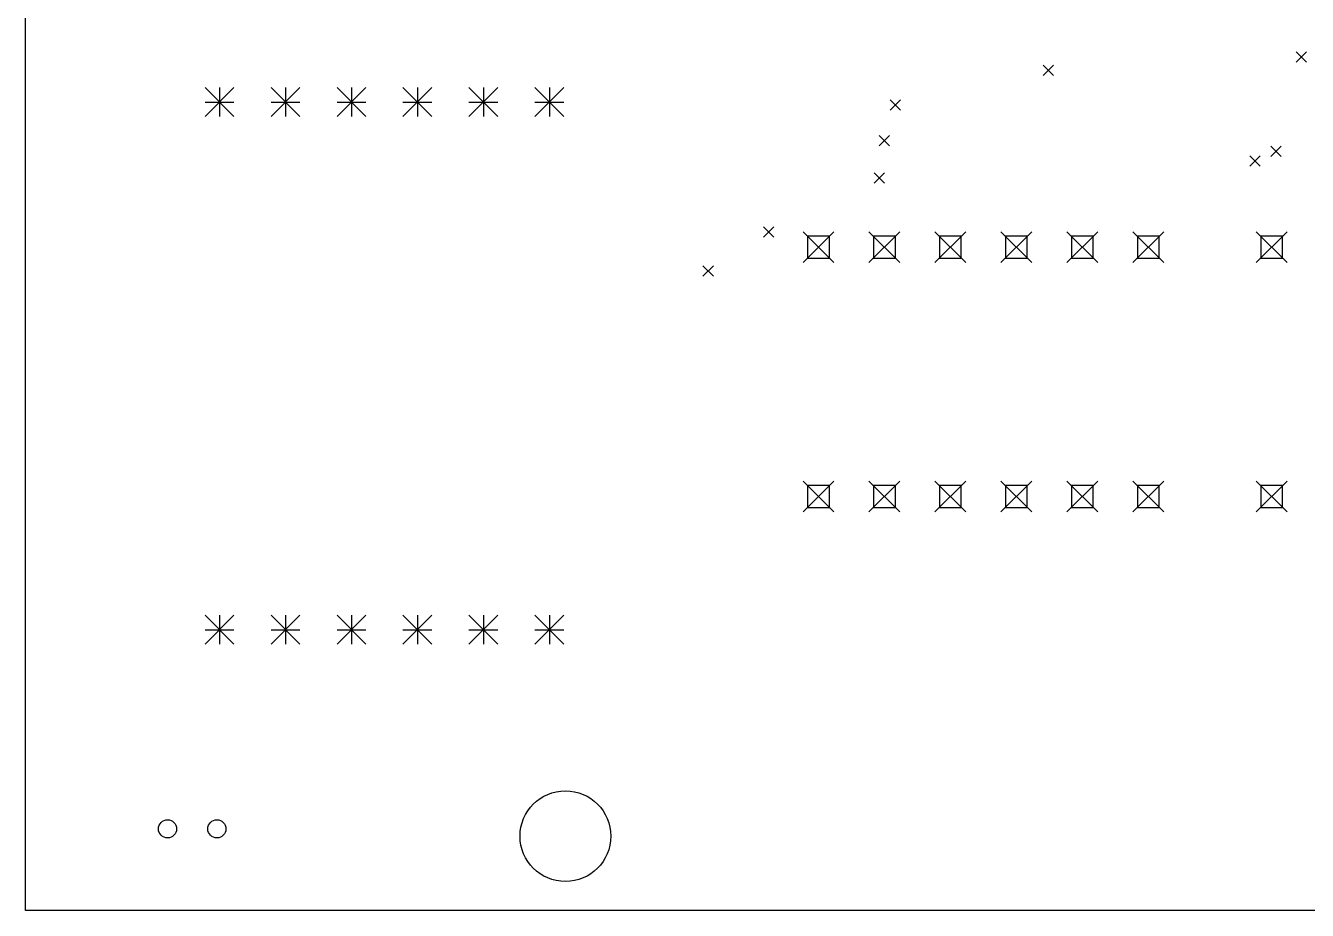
# Model space of a CAD drawing. Extents: x 123 to 224, y -186 to -61.
# Drawn here: x 124.72 to 174.07, y -159.86 to -125.78 of the extents above; entities that cross this region are included whole.
import ezdxf

# ---------------------------------------------------------------- set-up
doc = ezdxf.new("R2010")
doc.units = 0
doc.layers.add('BLACK', color=7, linetype='CONTINUOUS')

msp = doc.modelspace()

# ---------------------------------------------------------------- linework, layer by layer
at = {"layer": 'BLACK', "linetype": 'CONTINUOUS'}
for p, q in [((124.71575, -159.8575), (124.71575, -61.4325)), ((173.6424, -126.794), (174.0424, -127.194)), ((174.0424, -126.794), (173.6424, -127.194)), ((163.9007, -127.3105), (164.3007, -127.7105)), ((164.3007, -127.3105), (163.9007, -127.7105)), ((131.6266, -128.1722), (132.7366, -129.2822)), ((132.7366, -128.1722), (131.6266, -129.2822)), ((132.1816, -128.1722), (132.1816, -129.2822)), ((134.1666, -128.1722), (135.2766, -129.2822)), ((135.2766, -128.1722), (134.1666, -129.2822)), ((134.7216, -128.1722), (134.7216, -129.2822)), ((136.7066, -128.1722), (137.8166, -129.2822)), ((137.8166, -128.1722), (136.7066, -129.2822)), ((137.2616, -128.1722), (137.2616, -129.2822)), ((139.2466, -128.1722), (140.3566, -129.2822)), ((140.3566, -128.1722), (139.2466, -129.2822)), ((139.8016, -128.1722), (139.8016, -129.2822)), ((141.7866, -128.1722), (142.8966, -129.2822)), ((142.8966, -128.1722), (141.7866, -129.2822)), ((142.3416, -128.1722), (142.3416, -129.2822)), ((144.3266, -128.1722), (145.4366, -129.2822)), ((145.4366, -128.1722), (144.3266, -129.2822)), ((144.8816, -128.1722), (144.8816, -129.2822)), ((131.6266, -128.7272), (132.7366, -128.7272)), ((134.1666, -128.7272), (135.2766, -128.7272)), ((136.7066, -128.7272), (137.8166, -128.7272)), ((139.2466, -128.7272), (140.3566, -128.7272)), ((141.7866, -128.7272), (142.8966, -128.7272)), ((144.3266, -128.7272), (145.4366, -128.7272)), ((158.0079, -128.6447), (158.4079, -129.0447)), ((158.4079, -128.6447), (158.0079, -129.0447)), ((157.5767, -130.0167), (157.9767, -130.4167)), ((157.9767, -130.0167), (157.5767, -130.4167)), ((172.6593, -130.4282), (173.0593, -130.8282)), ((173.0593, -130.4282), (172.6593, -130.8282)), ((171.8551, -130.7938), (172.2551, -131.1938)), ((172.2551, -130.7938), (171.8551, -131.1938)), ((157.3896, -131.4499), (157.7896, -131.8499)), ((157.7896, -131.4499), (157.3896, -131.8499)), ((153.126, -133.5267), (153.526, -133.9267)), ((153.526, -133.5267), (153.126, -133.9267)), ((154.6498, -133.7202), (155.8398, -134.9102)), ((155.8398, -133.7202), (154.6498, -134.9102)), ((157.1898, -133.7202), (158.3798, -134.9102)), ((158.3798, -133.7202), (157.1898, -134.9102)), ((159.7298, -133.7202), (160.9198, -134.9102)), ((160.9198, -133.7202), (159.7298, -134.9102)), ((162.2698, -133.7202), (163.4598, -134.9102)), ((163.4598, -133.7202), (162.2698, -134.9102)), ((164.8098, -133.7202), (165.9998, -134.9102)), ((165.9998, -133.7202), (164.8098, -134.9102)), ((167.3498, -133.7202), (168.5398, -134.9102)), ((168.5398, -133.7202), (167.3498, -134.9102)), ((172.0996, -133.7202), (173.2896, -134.9102)), ((173.2896, -133.7202), (172.0996, -134.9102)), ((155.665533, -133.894467), (154.824067, -133.894467)), ((154.824067, -133.894467), (154.824067, -134.735933)), ((155.665533, -134.735933), (155.665533, -133.894467)), ((158.205533, -133.894467), (157.364067, -133.894467)), ((157.364067, -133.894467), (157.364067, -134.735933)), ((158.205533, -134.735933), (158.205533, -133.894467)), ((160.745533, -133.894467), (159.904067, -133.894467)), ((159.904067, -133.894467), (159.904067, -134.735933)), ((160.745533, -134.735933), (160.745533, -133.894467)), ((163.285533, -133.894467), (162.444067, -133.894467)), ((162.444067, -133.894467), (162.444067, -134.735933)), ((163.285533, -134.735933), (163.285533, -133.894467)), ((165.825533, -133.894467), (164.984067, -133.894467)), ((164.984067, -133.894467), (164.984067, -134.735933)), ((165.825533, -134.735933), (165.825533, -133.894467)), ((168.365533, -133.894467), (167.524067, -133.894467)), ((167.524067, -133.894467), (167.524067, -134.735933)), ((168.365533, -134.735933), (168.365533, -133.894467)), ((173.115333, -133.894467), (172.273867, -133.894467)), ((172.273867, -133.894467), (172.273867, -134.735933)), ((173.115333, -134.735933), (173.115333, -133.894467)), ((154.824067, -134.735933), (155.665533, -134.735933)), ((157.364067, -134.735933), (158.205533, -134.735933)), ((159.904067, -134.735933), (160.745533, -134.735933)), ((162.444067, -134.735933), (163.285533, -134.735933)), ((164.984067, -134.735933), (165.825533, -134.735933)), ((167.524067, -134.735933), (168.365533, -134.735933)), ((172.273867, -134.735933), (173.115333, -134.735933)), ((150.7983, -135.0376), (151.1983, -135.4376)), ((151.1983, -135.0376), (150.7983, -135.4376)), ((154.6498, -143.3214), (155.8398, -144.5114)), ((155.8398, -143.3214), (154.6498, -144.5114)), ((155.665533, -143.495667), (154.824067, -143.495667)), ((154.824067, -143.495667), (154.824067, -144.337133)), ((155.665533, -144.337133), (155.665533, -143.495667)), ((157.1898, -143.3214), (158.3798, -144.5114)), ((158.3798, -143.3214), (157.1898, -144.5114)), ((158.205533, -143.495667), (157.364067, -143.495667)), ((157.364067, -143.495667), (157.364067, -144.337133)), ((158.205533, -144.337133), (158.205533, -143.495667)), ((159.7298, -143.3214), (160.9198, -144.5114)), ((160.9198, -143.3214), (159.7298, -144.5114)), ((160.745533, -143.495667), (159.904067, -143.495667)), ((159.904067, -143.495667), (159.904067, -144.337133)), ((160.745533, -144.337133), (160.745533, -143.495667)), ((162.2698, -143.3214), (163.4598, -144.5114)), ((163.4598, -143.3214), (162.2698, -144.5114)), ((163.285533, -143.495667), (162.444067, -143.495667)), ((162.444067, -143.495667), (162.444067, -144.337133)), ((163.285533, -144.337133), (163.285533, -143.495667)), ((164.8098, -143.3214), (165.9998, -144.5114)), ((165.9998, -143.3214), (164.8098, -144.5114)), ((165.825533, -143.495667), (164.984067, -143.495667)), ((164.984067, -143.495667), (164.984067, -144.337133)), ((165.825533, -144.337133), (165.825533, -143.495667)), ((167.3498, -143.3214), (168.5398, -144.5114)), ((168.5398, -143.3214), (167.3498, -144.5114)), ((168.365533, -143.495667), (167.524067, -143.495667)), ((167.524067, -143.495667), (167.524067, -144.337133)), ((168.365533, -144.337133), (168.365533, -143.495667)), ((172.0996, -143.3214), (173.2896, -144.5114)), ((173.2896, -143.3214), (172.0996, -144.5114)), ((173.115333, -143.495667), (172.273867, -143.495667)), ((172.273867, -143.495667), (172.273867, -144.337133)), ((173.115333, -144.337133), (173.115333, -143.495667)), ((154.824067, -144.337133), (155.665533, -144.337133)), ((157.364067, -144.337133), (158.205533, -144.337133)), ((159.904067, -144.337133), (160.745533, -144.337133)), ((162.444067, -144.337133), (163.285533, -144.337133)), ((164.984067, -144.337133), (165.825533, -144.337133)), ((167.524067, -144.337133), (168.365533, -144.337133)), ((172.273867, -144.337133), (173.115333, -144.337133)), ((131.6266, -148.4922), (132.7366, -149.6022)), ((132.7366, -148.4922), (131.6266, -149.6022)), ((132.1816, -148.4922), (132.1816, -149.6022)), ((134.1666, -148.4922), (135.2766, -149.6022)), ((135.2766, -148.4922), (134.1666, -149.6022)), ((134.7216, -148.4922), (134.7216, -149.6022)), ((136.7066, -148.4922), (137.8166, -149.6022)), ((137.8166, -148.4922), (136.7066, -149.6022)), ((137.2616, -148.4922), (137.2616, -149.6022)), ((139.2466, -148.4922), (140.3566, -149.6022)), ((140.3566, -148.4922), (139.2466, -149.6022)), ((139.8016, -148.4922), (139.8016, -149.6022)), ((141.7866, -148.4922), (142.8966, -149.6022)), ((142.8966, -148.4922), (141.7866, -149.6022)), ((142.3416, -148.4922), (142.3416, -149.6022)), ((144.3266, -148.4922), (145.4366, -149.6022)), ((145.4366, -148.4922), (144.3266, -149.6022)), ((144.8816, -148.4922), (144.8816, -149.6022)), ((131.6266, -149.0472), (132.7366, -149.0472)), ((134.1666, -149.0472), (135.2766, -149.0472)), ((136.7066, -149.0472), (137.8166, -149.0472)), ((139.2466, -149.0472), (140.3566, -149.0472)), ((141.7866, -149.0472), (142.8966, -149.0472)), ((144.3266, -149.0472), (145.4366, -149.0472)), ((224.41075, -159.8575), (124.71575, -159.8575))]:
    msp.add_line(p, q, dxfattribs=at)
at = {"layer": 'BLACK'}
for centre, radius in [((145.5, -157), 1.747992), ((130.18, -156.718), 0.35), ((132.08, -156.718), 0.35)]:
    msp.add_circle(centre, radius, dxfattribs=at)

doc.saveas('drawing.dxf')
